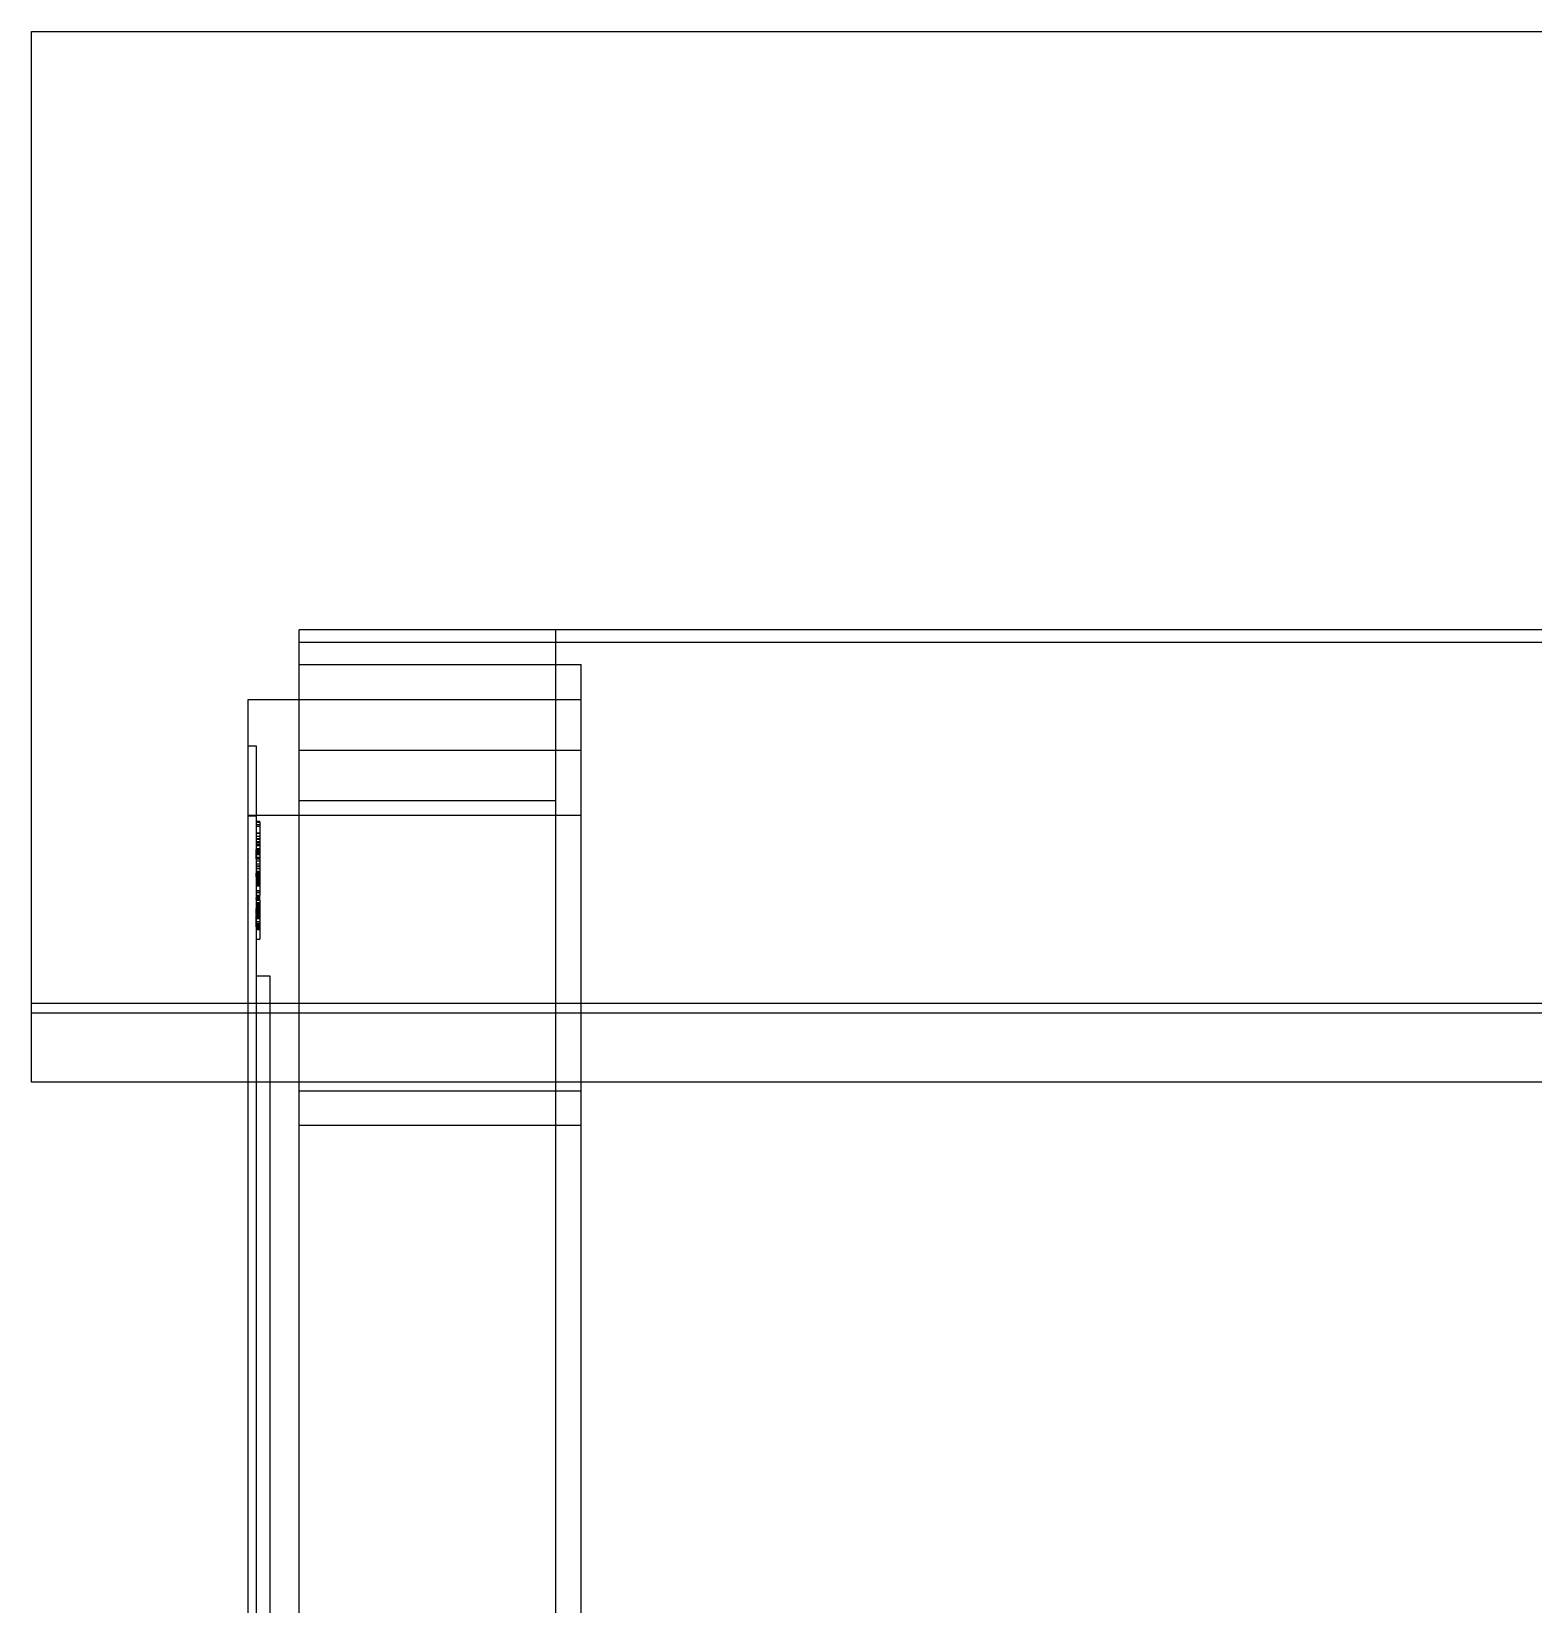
# Model space of a CAD drawing. Extents: x 0 to 323, y 0 to 931.
# Drawn here: x 0 to 87.8, y 839.4 to 931.4 of the extents above; entities that cross this region are included whole.
import ezdxf

# ---------------------------------------------------------------- set-up
doc = ezdxf.new("R2010")
doc.units = 0
doc.layers.add('-15N-THT. THIẾT BỊ ĐÓNG MỞ', color=40, linetype='CONTINUOUS')

# ---------------------------------------------------------------- blocks, each defined once
blk = doc.blocks.new('06 - N - SC VSD CHIẾU HÔNG ATV630D55~D90N4')
at = {"layer": '-15N-THT. THIẾT BỊ ĐÓNG MỞ'}
for p, q in [((-323, 465.7), (-152, 465.7)), ((-323, 404.251), (-323, 465.7)), ((-307.35, 430.7), (-307.35, 430.7)), ((-160.5, 430.7), (-307.35, 430.7)), ((-307.35, -274.3), (-307.35, 430.7)), ((-292.35, 430.7), (-292.35, 430.7)), ((-292.35, 430.7), (-292.35, 283.2)), ((-307.35, 429.985), (-160.5, 429.985)), ((-307.35, 428.676), (-307.35, 428.676)), ((-307.35, 428.676), (-290.85, 428.676)), ((-290.85, 303.694), (-290.85, 428.676)), ((-290.85, 428.676), (-290.85, 428.676)), ((-290.85, 426.607), (-310.35, 426.607)), ((-310.35, 426.607), (-310.35, 426.607)), ((-310.35, 426.607), (-310.35, 419.837)), ((-290.85, 426.607), (-290.85, 426.607)), ((-310.35, 423.92), (-310.35, 423.92)), ((-310.35, 423.92), (-309.85, 423.92)), ((-309.85, 423.92), (-309.85, 423.92)), ((-309.85, 423.92), (-309.85, 303.32)), ((-307.35, 423.676), (-290.85, 423.676)), ((-292.35, 420.7), (-307.35, 420.7)), ((-290.85, 419.837), (-310.35, 419.837)), ((-310.35, 419.837), (-310.35, 307.437)), ((-310.35, 419.82), (-309.85, 419.82)), ((-309.85, 419.511), (-309.65, 419.511)), ((-309.85, 419.505), (-309.65, 419.505)), ((-309.85, 419.466), (-309.85, 419.466)), ((-309.85, 419.466), (-309.85, 419.466)), ((-309.85, 419.466), (-309.65, 419.466)), ((-309.85, 419.324), (-309.65, 419.324)), ((-309.85, 419.225), (-309.65, 419.225)), ((-309.85, 418.837), (-309.65, 418.837)), ((-309.85, 418.821), (-309.65, 418.821)), ((-309.85, 418.641), (-309.65, 418.641)), ((-309.65, 419.466), (-309.65, 419.511)), ((-309.65, 419.466), (-309.65, 419.466)), ((-309.65, 419.466), (-309.65, 418.325)), ((-309.85, 418.508), (-309.65, 418.508)), ((-309.85, 418.454), (-309.65, 418.454)), ((-309.85, 418.325), (-309.65, 418.325)), ((-309.85, 418.323), (-309.65, 418.323)), ((-309.85, 418.323), (-309.65, 418.323)), ((-309.85, 418.279), (-309.85, 418.279)), ((-309.85, 418.279), (-309.65, 418.279)), ((-309.85, 418.276), (-309.85, 418.276)), ((-309.85, 418.276), (-309.65, 418.276)), ((-309.85, 418.167), (-309.65, 418.167)), ((-309.85, 418.161), (-309.65, 418.161)), ((-309.85, 418.097), (-309.65, 418.097)), ((-309.85, 417.919), (-309.65, 417.919)), ((-309.85, 417.905), (-309.65, 417.905)), ((-309.85, 417.309), (-309.85, 417.855)), ((-309.85, 417.855), (-309.65, 417.855)), ((-309.85, 417.801), (-309.65, 417.801)), ((-309.85, 417.801), (-309.65, 417.801)), ((-309.85, 417.749), (-309.65, 417.749)), ((-309.85, 417.748), (-309.65, 417.748)), ((-309.65, 418.325), (-309.65, 418.097)), ((-309.65, 418.279), (-309.65, 418.279)), ((-309.65, 418.276), (-309.65, 418.276)), ((-309.65, 418.097), (-309.65, 417.406)), ((-309.85, 417.655), (-309.65, 417.655)), ((-309.85, 417.59), (-309.65, 417.59)), ((-309.85, 417.579), (-309.65, 417.579)), ((-309.85, 417.563), (-309.65, 417.563)), ((-309.85, 417.406), (-309.65, 417.406)), ((-309.85, 417.39), (-309.65, 417.39)), ((-309.85, 417.37), (-309.65, 417.37)), ((-309.85, 417.368), (-309.65, 417.368)), ((-309.85, 417.309), (-309.65, 417.309)), ((-309.85, 417.309), (-309.85, 417.309)), ((-309.85, 417.304), (-309.65, 417.304)), ((-309.85, 417.203), (-309.65, 417.203)), ((-309.85, 417.017), (-309.65, 417.017)), ((-309.85, 416.896), (-309.85, 416.896)), ((-309.85, 416.896), (-309.65, 416.896)), ((-309.85, 416.887), (-309.65, 416.887)), ((-309.85, 416.862), (-309.65, 416.862)), ((-309.65, 417.406), (-309.65, 416.862)), ((-309.65, 417.309), (-309.65, 417.309)), ((-309.65, 416.896), (-309.65, 416.896)), ((-309.65, 416.862), (-309.65, 415.787)), ((-309.85, 416.752), (-309.65, 416.752)), ((-309.85, 416.583), (-309.65, 416.583)), ((-309.85, 416.576), (-309.65, 416.576)), ((-309.85, 416.556), (-309.65, 416.556)), ((-309.85, 416.47), (-309.65, 416.47)), ((-309.85, 416.465), (-309.65, 416.465)), ((-309.85, 416.26), (-309.85, 416.465)), ((-309.85, 416.413), (-309.65, 416.413)), ((-309.85, 416.328), (-309.65, 416.328)), ((-309.85, 416.297), (-309.65, 416.297)), ((-309.85, 416.26), (-309.65, 416.26)), ((-309.85, 416.226), (-309.65, 416.226)), ((-309.85, 416.205), (-309.65, 416.205)), ((-309.85, 416.181), (-309.65, 416.181)), ((-309.85, 416.094), (-309.65, 416.094)), ((-309.85, 416.069), (-309.65, 416.069)), ((-309.85, 415.985), (-309.65, 415.985)), ((-309.85, 415.906), (-309.65, 415.906)), ((-309.65, 415.819), (-309.85, 415.819)), ((-309.85, 415.791), (-309.85, 415.791)), ((-309.85, 415.791), (-309.65, 415.791)), ((-309.85, 415.79), (-309.85, 415.79)), ((-309.85, 415.79), (-309.65, 415.79)), ((-309.85, 415.787), (-309.85, 415.787)), ((-309.85, 415.787), (-309.65, 415.787)), ((-309.85, 415.785), (-309.85, 415.785)), ((-309.85, 415.785), (-309.65, 415.785)), ((-309.85, 415.783), (-309.65, 415.783)), ((-309.85, 415.783), (-309.85, 415.783)), ((-309.85, 415.742), (-309.65, 415.742)), ((-309.85, 415.739), (-309.65, 415.739)), ((-309.85, 415.739), (-309.65, 415.739)), ((-309.85, 415.738), (-309.65, 415.738)), ((-309.85, 415.738), (-309.65, 415.738)), ((-309.85, 415.463), (-309.65, 415.463)), ((-309.85, 415.463), (-309.85, 415.463)), ((-309.65, 415.416), (-309.85, 415.416)), ((-309.85, 415.351), (-309.85, 415.351)), ((-309.85, 415.351), (-309.65, 415.351)), ((-309.85, 415.192), (-309.65, 415.192)), ((-309.85, 415.129), (-309.65, 415.129)), ((-309.85, 415.075), (-309.85, 415.075)), ((-309.85, 415.075), (-309.65, 415.075)), ((-309.85, 415.014), (-309.65, 415.014)), ((-309.85, 415.014), (-309.85, 415.014)), ((-309.85, 414.949), (-309.85, 415.014)), ((-309.85, 415.013), (-309.85, 415.013)), ((-309.85, 415.013), (-309.65, 415.013)), ((-309.85, 414.95), (-309.65, 414.95)), ((-309.85, 414.949), (-309.65, 414.949)), ((-309.65, 415.787), (-309.65, 415.739)), ((-309.65, 415.785), (-309.65, 415.785)), ((-309.65, 415.783), (-309.65, 415.783)), ((-309.65, 415.739), (-309.65, 415.343)), ((-309.65, 415.738), (-309.65, 415.738)), ((-309.65, 415.463), (-309.65, 415.463)), ((-309.65, 415.351), (-309.65, 415.193)), ((-309.65, 414.886), (-309.65, 415.193)), ((-309.65, 415.075), (-309.65, 415.075)), ((-309.65, 415.014), (-309.65, 415.014)), ((-309.65, 415.013), (-309.65, 415.013)), ((-309.85, 414.913), (-309.65, 414.913)), ((-309.85, 414.886), (-309.65, 414.886)), ((-309.85, 414.763), (-309.65, 414.763)), ((-309.85, 414.744), (-309.85, 414.744)), ((-309.85, 414.744), (-309.65, 414.744)), ((-309.85, 414.706), (-309.85, 414.706)), ((-309.85, 414.706), (-309.65, 414.706)), ((-309.85, 414.648), (-309.65, 414.648)), ((-309.85, 414.648), (-309.65, 414.648)), ((-309.85, 414.621), (-309.85, 414.621)), ((-309.85, 414.621), (-309.65, 414.621)), ((-309.85, 414.55), (-309.65, 414.55)), ((-309.85, 414.484), (-309.65, 414.484)), ((-309.85, 414.437), (-309.85, 414.437)), ((-309.85, 414.437), (-309.65, 414.437)), ((-309.85, 414.429), (-309.85, 414.429)), ((-309.85, 414.429), (-309.65, 414.429)), ((-309.85, 414.416), (-309.85, 414.416)), ((-309.85, 414.416), (-309.65, 414.416)), ((-309.85, 414.409), (-309.65, 414.409)), ((-309.85, 414.059), (-309.85, 414.409)), ((-309.85, 414.392), (-309.65, 414.392)), ((-309.85, 414.381), (-309.65, 414.381)), ((-309.85, 414.37), (-309.85, 414.37)), ((-309.85, 414.37), (-309.65, 414.37)), ((-309.85, 414.36), (-309.65, 414.36)), ((-309.85, 414.359), (-309.65, 414.359)), ((-309.85, 414.294), (-309.65, 414.294)), ((-309.85, 414.25), (-309.65, 414.25)), ((-309.85, 414.239), (-309.65, 414.239)), ((-309.85, 414.151), (-309.85, 414.151)), ((-309.85, 414.151), (-309.65, 414.151)), ((-309.85, 414.146), (-309.85, 414.146)), ((-309.65, 414.146), (-309.85, 414.146)), ((-309.85, 414.109), (-309.85, 414.109)), ((-309.85, 414.109), (-309.65, 414.109)), ((-309.85, 414.059), (-309.65, 414.059)), ((-309.85, 414.059), (-309.85, 414.059)), ((-309.85, 414.002), (-309.65, 414.002)), ((-309.85, 413.338), (-309.85, 414.002)), ((-309.65, 414.886), (-309.65, 414.648)), ((-309.65, 414.744), (-309.65, 414.744)), ((-309.65, 414.706), (-309.65, 414.706)), ((-309.65, 414.648), (-309.65, 414.55)), ((-309.65, 414.621), (-309.65, 414.621)), ((-309.65, 414.55), (-309.65, 414.25)), ((-309.65, 414.437), (-309.65, 414.437)), ((-309.65, 414.429), (-309.65, 414.429)), ((-309.65, 414.416), (-309.65, 414.416)), ((-309.65, 414.25), (-309.65, 413.493)), ((-309.65, 414.151), (-309.65, 414.151)), ((-309.65, 414.146), (-309.65, 414.146)), ((-309.65, 414.109), (-309.65, 414.109)), ((-309.65, 414.059), (-309.65, 414.059)), ((-309.85, 413.945), (-309.65, 413.945)), ((-309.85, 413.935), (-309.65, 413.935)), ((-309.85, 413.898), (-309.65, 413.898)), ((-309.85, 413.885), (-309.65, 413.885)), ((-309.85, 413.873), (-309.85, 413.873)), ((-309.85, 413.873), (-309.65, 413.873)), ((-309.85, 413.84), (-309.85, 413.84)), ((-309.85, 413.84), (-309.65, 413.84)), ((-309.85, 413.825), (-309.65, 413.825)), ((-309.85, 413.825), (-309.85, 413.825)), ((-309.85, 413.645), (-309.65, 413.645)), ((-309.85, 413.623), (-309.65, 413.623)), ((-309.85, 413.618), (-309.65, 413.618)), ((-309.85, 413.536), (-309.65, 413.536)), ((-309.85, 413.536), (-309.65, 413.536)), ((-309.85, 413.485), (-309.85, 413.485)), ((-309.85, 413.485), (-309.65, 413.485)), ((-309.85, 413.447), (-309.65, 413.447)), ((-309.85, 413.443), (-309.65, 413.443)), ((-309.85, 413.431), (-309.65, 413.431)), ((-309.65, 413.389), (-309.85, 413.389)), ((-309.85, 413.347), (-309.65, 413.347)), ((-309.85, 413.338), (-309.65, 413.338)), ((-309.85, 413.338), (-309.85, 413.338)), ((-309.85, 413.275), (-309.65, 413.275)), ((-309.85, 413.262), (-309.65, 413.262)), ((-309.85, 413.208), (-309.85, 413.208)), ((-309.85, 413.208), (-309.65, 413.208)), ((-309.85, 413.207), (-309.85, 413.207)), ((-309.85, 413.207), (-309.65, 413.207)), ((-309.85, 413.181), (-309.65, 413.181)), ((-309.85, 413.181), (-309.65, 413.181)), ((-309.65, 413.873), (-309.65, 413.873)), ((-309.65, 413.84), (-309.65, 413.84)), ((-309.65, 413.825), (-309.65, 413.825)), ((-309.65, 413.536), (-309.65, 413.262)), ((-309.65, 413.338), (-309.65, 413.338)), ((-309.65, 413.262), (-309.65, 412.62)), ((-309.65, 413.208), (-309.65, 413.208)), ((-309.65, 413.207), (-309.65, 413.207)), ((-309.85, 412.62), (-309.65, 412.62)), ((-309.85, 410.47), (-309.85, 410.47)), ((-309.85, 410.47), (-309.05, 410.47)), ((-309.05, 410.47), (-309.05, 369.77)), ((-309.05, 410.47), (-309.05, 410.47)), ((-323, 408.871), (-152, 408.871)), ((-309.85, 408.87), (-309.05, 408.87)), ((-323, 408.297), (-152, 408.297)), ((-152, 404.251), (-323, 404.251)), ((-307.35, 403.726), (-307.35, 403.726)), ((-290.85, 403.726), (-307.35, 403.726)), ((-290.85, 403.726), (-290.85, 403.726)), ((-307.35, 401.726), (-290.85, 401.726))]:
    blk.add_line(p, q, dxfattribs=at)

msp = doc.modelspace()

# ---------------------------------------------------------------- block references
msp.add_blockref('06 - N - SC VSD CHIẾU HÔNG ATV630D55~D90N4', (323, 465.7))

doc.saveas('drawing.dxf')
